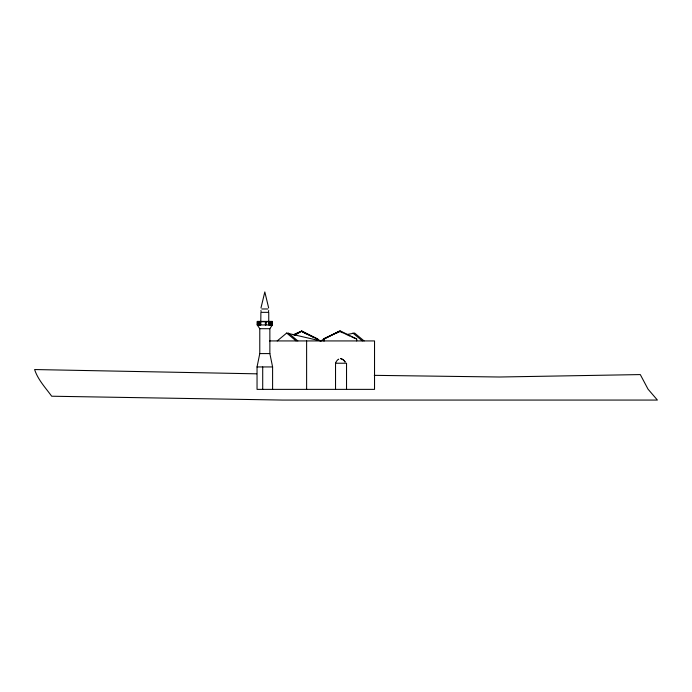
<?xml version="1.0" encoding="UTF-8"?>
<svg xmlns="http://www.w3.org/2000/svg" width="692" height="692" viewBox="0 0 692 692"><rect width="100%" height="100%" fill="white"/><g stroke="black" fill="none" stroke-linecap="round" stroke-linejoin="round"><path stroke-width="1.04" d="M265.693 324.955L265.719 321.763M265.866 324.955L265.892 321.763M260.91 310.492L261.083 311.452M269.439 340.931L374.536 340.931L374.536 389.371L257.043 389.371L257.043 366.942L259.777 353.586L259.777 328.7L257.251 324.955L257.277 321.763L272.38 321.763L272.363 324.955L269.863 328.7L269.863 353.586L272.596 366.942L272.596 389.371M268.652 307.923L264.82 291.938L260.979 307.923M268.548 311.452L268.721 310.492M277.215 340.931L286.678 333.06L320.638 340.931L322.723 340.421M294.532 335.464L301.703 331.087L317.827 338.968L316.832 338.968M335.992 333.276L340.576 331.087L356.709 338.968L356.709 340.931M293.114 334.798L301.703 331.087L320.638 340.931L339.582 331.087L350.014 336.182M294.109 334.798L301.703 331.087L306.184 333.821M323.449 340.931L323.449 338.968L339.582 331.087L342.263 332.731M323.449 338.968L340.576 331.087M346.657 334.582L354.598 333.06L364.07 340.931M261.792 308.969L267.839 308.969M257.251 321.391L272.38 321.391M257.251 324.955L272.38 324.955M259.777 328.7L269.863 328.7M356.709 338.968L351.917 337.108M259.777 353.586L269.863 353.586M335.534 389.371L335.534 363.231L346.536 363.231L346.536 389.371M257.043 366.942L272.596 366.942M374.286 375.349L499.442 377.01L640.299 374.58L648.032 389.155L657.4 400.062L282.423 400.062L51.684 396.222C45.49 387.676 38.034 379.925 34.6 369.545L256.689 373.827M301.651 331.555L313.986 337.575M352.903 333.06L362.366 340.931M288.382 333.06L297.845 340.931M286.678 333.06L296.15 340.931M272.267 321.763L272.285 324.955M271.48 321.763L271.498 324.955M324.444 338.968L324.444 340.931M306.617 340.931L306.617 389.371M271.575 321.763L271.575 324.955M270.84 321.763L270.84 324.955M270.684 321.763L270.684 324.955M270.157 321.763L270.157 324.955M269.776 321.763L269.776 324.955M269.37 321.763L269.37 324.955M269.188 321.763L269.188 324.955M268.747 324.955L268.747 312.343L260.893 312.343L260.763 324.955M265.572 321.763L265.572 324.955M265.399 321.763L265.399 324.955M262.709 366.942L262.709 389.371M260.33 321.763L260.452 324.955M260.019 321.763L260.019 324.955M259.855 321.763L259.855 324.955M259.63 321.763L259.63 324.955M259.085 321.763L259.085 324.955M258.064 321.763L258.133 324.955M257.346 321.763L257.346 324.955M340.628 358.577A8.045 6.937 -90 0 1 345.187 362.089A7.993 7.361 -90 0 0 343.068 359.788M340.905 358.715A7.993 7.361 -90 0 1 342.03 359.157M335.534 363.239A7.993 6.306 -90 0 1 337.8 359.788M338.241 359.451A7.993 6.306 -90 0 1 338.691 359.157M270.001 324.955L270.001 321.763L269.966 324.955"/></g></svg>
